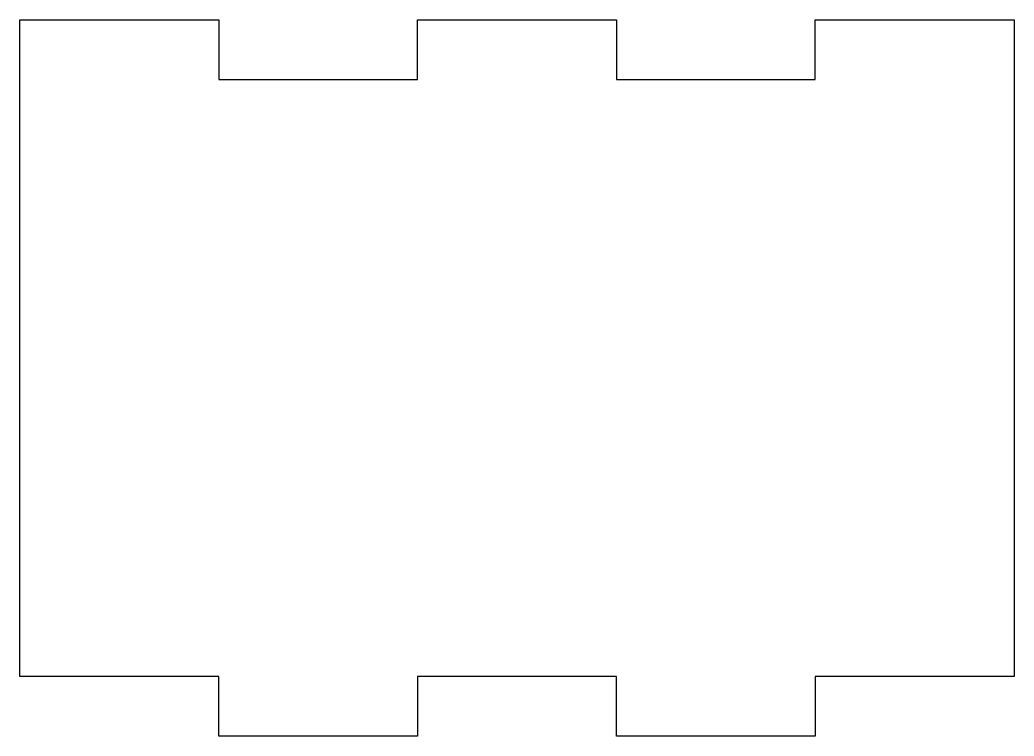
# Model space of a CAD drawing. Header units: millimetres. Extents: x 30 to 80, y 16.5 to 52.5.
import ezdxf

# ---------------------------------------------------------------- set-up
doc = ezdxf.new("R2010")
doc.units = ezdxf.units.MM
doc.layers.get('0').update_dxf_attribs({"linetype": 'CONTINUOUS'})

msp = doc.modelspace()

# ---------------------------------------------------------------- linework, layer by layer
msp.add_lwpolyline([(40, 52.5), (40, 49.5), (50, 49.5), (50, 52.5), (60, 52.5), (60, 49.5), (70, 49.5), (70, 52.5), (80, 52.5), (80, 19.5), (70, 19.5), (70, 16.5), (60, 16.5), (60, 19.5), (50, 19.5), (50, 16.5), (40, 16.5), (40, 19.5), (30, 19.5), (30, 52.5)], close=True)

doc.saveas('drawing.dxf')
